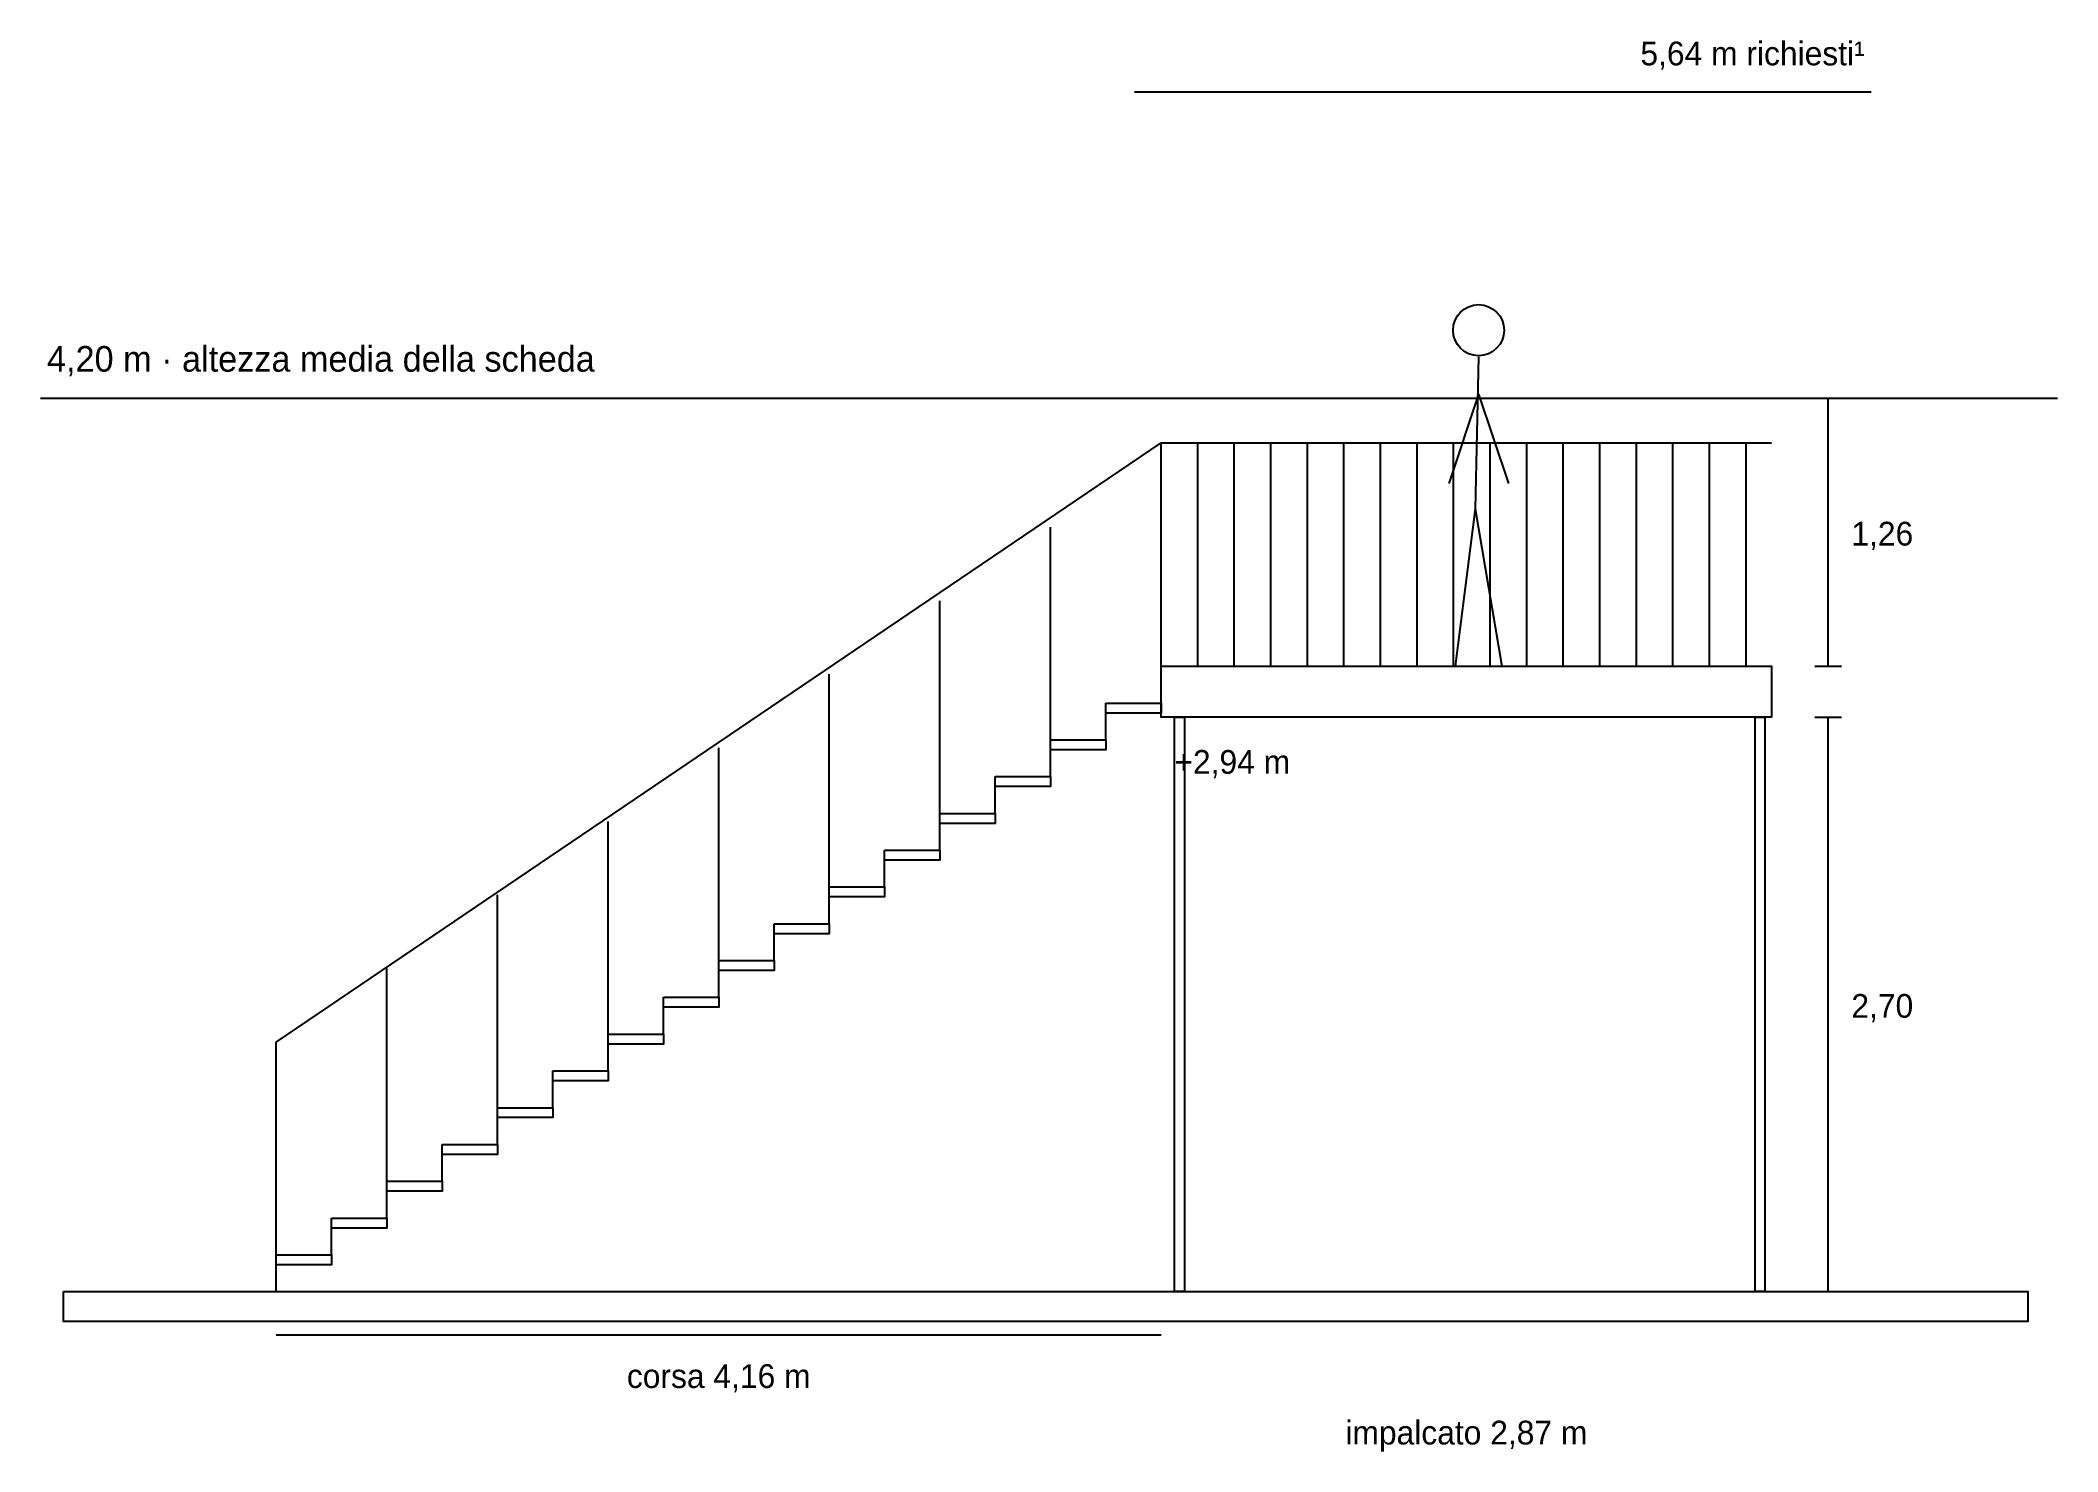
# Model space of a CAD drawing. Header units: metres. Extents: x -0.11 to 9.38, y -0.75 to 5.88.
import ezdxf
from ezdxf.enums import TextEntityAlignment as Align

# ---------------------------------------------------------------- set-up
doc = ezdxf.new("R2010")
doc.units = ezdxf.units.M
for name, color, linetype in [('ESISTENTE', 7, 'Continuous'), ('SCALA_NUOVA', 30, 'Continuous'), ('SEZIONE', 1, 'Continuous'), ('SOPPALCO', 3, 'Continuous'), ('TESTI', 5, 'Continuous')]:
    doc.layers.add(name, color=color, linetype=linetype)

msp = doc.modelspace()

# ---------------------------------------------------------------- linework, layer by layer
at = {"layer": 'ESISTENTE'}
msp.add_lwpolyline([(0, 0), (9.2344, 0), (9.2344, -0.1406), (0, -0.1406)], close=True, dxfattribs=at)
at = {"layer": 'SCALA_NUOVA'}
for p, q in [((1, 1.1729), (5.16, 3.99)), ((4.64, 2.5941), (4.64, 3.5941)), ((4.12, 2.2482), (4.12, 3.2482)), ((3.6, 1.9024), (3.6, 2.9024)), ((4.9, 2.5941), (4.9, 2.7671)), ((4.64, 2.4212), (4.64, 2.5941)), ((3.08, 1.5565), (3.08, 2.5565)), ((4.38, 2.2482), (4.38, 2.4212)), ((2.56, 1.2106), (2.56, 2.2106)), ((4.12, 2.0753), (4.12, 2.2482)), ((3.86, 1.9024), (3.86, 2.0753)), ((3.6, 1.7294), (3.6, 1.9024)), ((2.04, 0.8647), (2.04, 1.8647)), ((3.34, 1.5565), (3.34, 1.7294)), ((1.52, 0.5188), (1.52, 1.5188)), ((3.08, 1.3835), (3.08, 1.5565)), ((2.82, 1.2106), (2.82, 1.3835)), ((1, 0.1729), (1, 1.1729)), ((2.56, 1.0376), (2.56, 1.2106)), ((2.3, 0.8647), (2.3, 1.0376)), ((2.04, 0.6918), (2.04, 0.8647)), ((1.78, 0.5188), (1.78, 0.6918)), ((1.52, 0.3459), (1.52, 0.5188)), ((1.26, 0.1729), (1.26, 0.3459)), ((1, 0), (1, 0.1729))]:
    msp.add_line(p, q, dxfattribs=at)
for points in [[(4.9, 2.7671), (5.16, 2.7671), (5.16, 2.7202), (4.9, 2.7202)], [(4.64, 2.5941), (4.9, 2.5941), (4.9, 2.5472), (4.64, 2.5472)], [(4.38, 2.4212), (4.64, 2.4212), (4.64, 2.3743), (4.38, 2.3743)], [(4.12, 2.2482), (4.38, 2.2482), (4.38, 2.2014), (4.12, 2.2014)], [(3.86, 2.0753), (4.12, 2.0753), (4.12, 2.0284), (3.86, 2.0284)], [(3.6, 1.9024), (3.86, 1.9024), (3.86, 1.8555), (3.6, 1.8555)], [(3.34, 1.7294), (3.6, 1.7294), (3.6, 1.6825), (3.34, 1.6825)], [(3.08, 1.5565), (3.34, 1.5565), (3.34, 1.5096), (3.08, 1.5096)], [(2.82, 1.3835), (3.08, 1.3835), (3.08, 1.3367), (2.82, 1.3367)], [(2.56, 1.2106), (2.82, 1.2106), (2.82, 1.1637), (2.56, 1.1637)], [(2.3, 1.0376), (2.56, 1.0376), (2.56, 0.9908), (2.3, 0.9908)], [(2.04, 0.8647), (2.3, 0.8647), (2.3, 0.8178), (2.04, 0.8178)], [(1.78, 0.6918), (2.04, 0.6918), (2.04, 0.6449), (1.78, 0.6449)], [(1.52, 0.5188), (1.78, 0.5188), (1.78, 0.4719), (1.52, 0.4719)], [(1.26, 0.3459), (1.52, 0.3459), (1.52, 0.299), (1.26, 0.299)], [(1, 0.1729), (1.26, 0.1729), (1.26, 0.1261), (1, 0.1261)]]:
    msp.add_lwpolyline(points, close=True, dxfattribs=at)
at = {"layer": 'SEZIONE'}
for p, q in [((5.035, 5.64), (8.499, 5.64)), ((6.6525, 4.395), (6.6369, 3.68)), ((-0.1094, 4.2), (9.375, 4.2)), ((6.6525, 4.22), (6.5119, 3.8)), ((6.6525, 4.22), (6.7931, 3.8)), ((8.2333, 4.2), (8.3583, 4.2)), ((8.2958, 2.94), (8.2958, 4.2)), ((6.6369, 3.68), (6.5431, 2.94)), ((6.6369, 3.68), (6.7619, 2.94)), ((8.2333, 2.94), (8.3583, 2.94)), ((8.2333, 2.7), (8.3583, 2.7)), ((8.2958, 0), (8.2958, 2.7)), ((8.2333, 0), (8.3583, 0)), ((1, -0.2031), (5.16, -0.2031))]:
    msp.add_line(p, q, dxfattribs=at)
msp.add_circle((6.6525, 4.52), 0.12, dxfattribs=at)
at = {"layer": 'SOPPALCO'}
for p, q in [((5.16, 3.99), (8.0302, 3.99)), ((5.16, 2.94), (5.16, 3.99)), ((5.3319, 2.94), (5.3319, 3.99)), ((5.5038, 2.94), (5.5038, 3.99)), ((5.6756, 2.94), (5.6756, 3.99)), ((5.8475, 2.94), (5.8475, 3.99)), ((6.0194, 2.94), (6.0194, 3.99)), ((6.1913, 2.94), (6.1913, 3.99)), ((6.3631, 2.94), (6.3631, 3.99)), ((6.535, 2.94), (6.535, 3.99)), ((6.7069, 2.94), (6.7069, 3.99)), ((6.8788, 2.94), (6.8788, 3.99)), ((7.0506, 2.94), (7.0506, 3.99)), ((7.2225, 2.94), (7.2225, 3.99)), ((7.3944, 2.94), (7.3944, 3.99)), ((7.5663, 2.94), (7.5663, 3.99)), ((7.7381, 2.94), (7.7381, 3.99)), ((7.91, 2.94), (7.91, 3.99))]:
    msp.add_line(p, q, dxfattribs=at)
for points in [[(5.16, 2.94), (8.0302, 2.94), (8.0302, 2.7), (5.16, 2.7)], [(5.2225, 2.7), (5.2694, 2.7), (5.2694, 0), (5.2225, 0)], [(7.9521, 2.7), (7.999, 2.7), (7.999, 0), (7.9521, 0)]]:
    msp.add_lwpolyline(points, close=True, dxfattribs=at)

# ---------------------------------------------------------------- texts
at = {"layer": 'SEZIONE'}
msp.add_text('5,64 m richiesti¹', height=0.111719, dxfattribs=at).set_placement((8.4677, 5.765), align=Align.RIGHT)
for s, height, p in [('4,20 m · altezza media della scheda', 0.120313, (-0.0781, 4.325)), ('1,26', 0.11172, (8.4052, 3.5075)), ('+2,94 m', 0.11172, (5.2225, 2.4344)), ('2,70', 0.11172, (8.4052, 1.2875))]:
    msp.add_text(s, height=height, dxfattribs=at).set_placement(p)
at = {"layer": 'TESTI'}
for s, p in [('corsa 4,16 m', (3.08, -0.4531)), ('impalcato 2,87 m', (6.5951, -0.7188))]:
    msp.add_text(s, height=0.111719, dxfattribs=at).set_placement(p, align=Align.CENTER)

doc.saveas('drawing.dxf')
